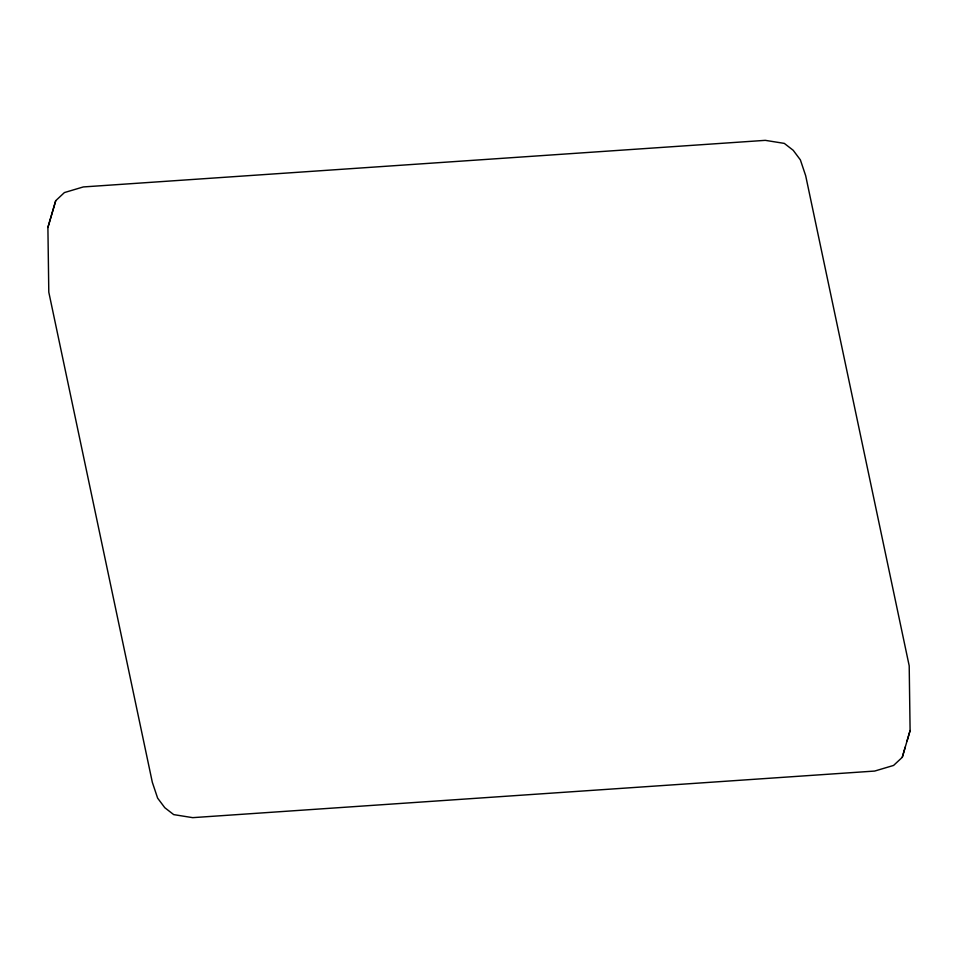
<?xml version="1.0" encoding="UTF-8"?>
<svg xmlns="http://www.w3.org/2000/svg" width="958" height="958" viewBox="0 0 958 958"><rect width="100%" height="100%" fill="white"/><g stroke="black" fill="none" stroke-linecap="round" stroke-linejoin="round"><path stroke-width="1.44" d="M910.1 730.523L902.268 757.323L893.586 765.43L874.702 771.058L192.702 817.653L173.697 814.611L164.8 807.714L157.627 798.122L152.322 782.291L48.798 292.166L47.9 227.477L55.732 200.677L64.414 192.57L83.298 186.942L765.298 140.347L784.303 143.389L793.2 150.286L800.373 159.878L805.678 175.709L909.202 665.834L910.1 730.523L907.118 740.809M55.732 200.677L47.9 227.477M902.268 757.323L905.25 747.048"/></g></svg>
